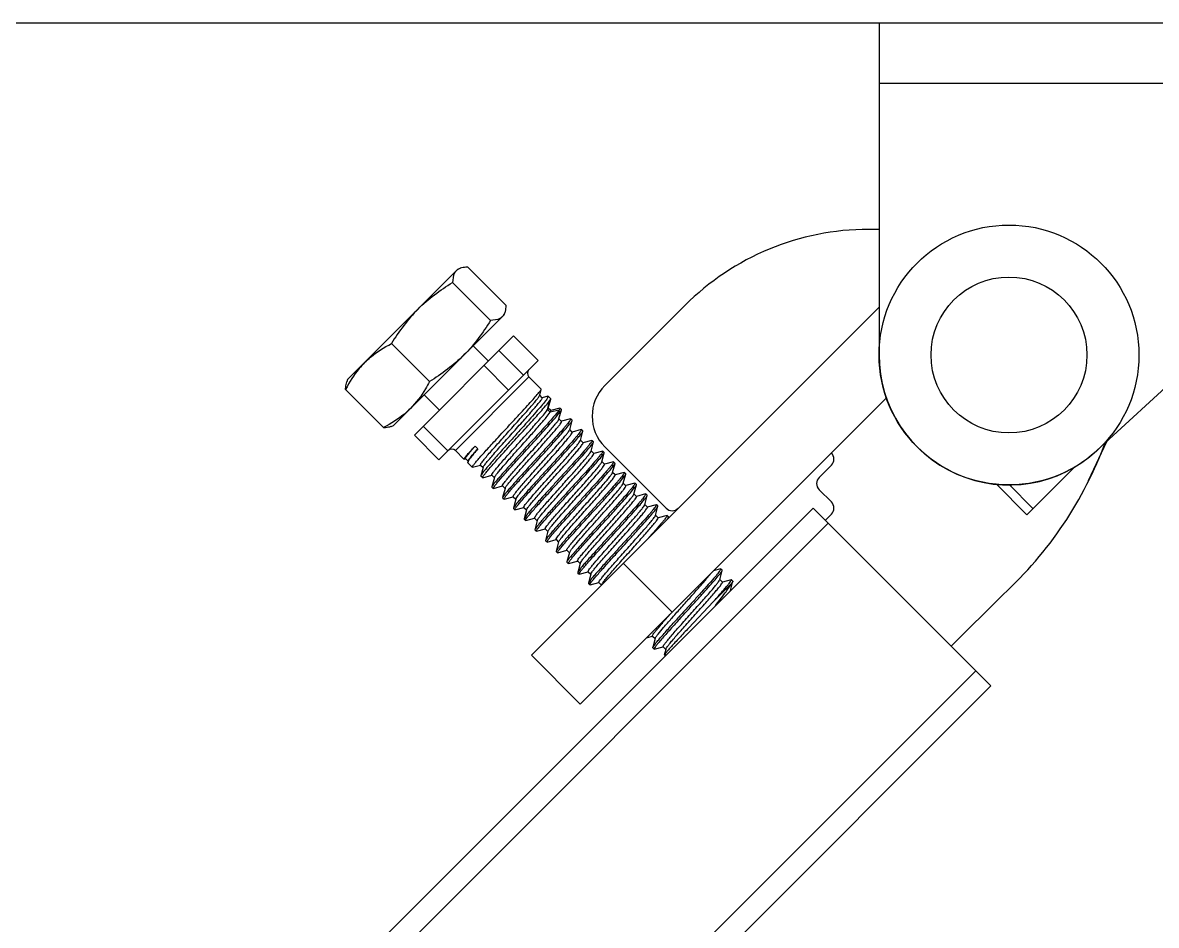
# Model space of a CAD drawing. Extents: x 27938 to 1507990, y 110129 to 923079.
# Drawn here: x 531553 to 533197, y 368229 to 369538 of the extents above; entities that cross this region are included whole.
import ezdxf

# ---------------------------------------------------------------- set-up
doc = ezdxf.new("R2010")
doc.units = 0
doc.header["$LTSCALE"] = 1000
doc.header["$MEASUREMENT"] = 0
doc.layers.add('BZ', color=2, linetype='Continuous')

msp = doc.modelspace()

# ---------------------------------------------------------------- linework, layer by layer
at = {"linetype": 'Continuous'}
for p, q in [((532795.3, 369537.9), (533863.1, 369537.9)), ((532795.3, 369537.9), (532795.3, 369056)), ((532795.3, 369450), (533690.1, 369450)), ((533111.3, 368917.4), (533690.1, 369450)), ((532795.3, 369238.2), (532780, 369238.2)), ((532184.2, 369180.4), (532024.3, 369020.5)), ((532184.2, 369180.4), (532187.8, 369181.7)), ((532198.7, 369183.4), (532253.8, 369128.3)), ((532176.5, 369161.2), (532231.6, 369106.1)), ((532250.8, 369113.8), (532090.9, 368953.9)), ((532252.1, 369117.4), (532250.8, 369113.8)), ((532290.8, 368620.7), (532795.3, 369125.2)), ((532513.5, 369127.8), (532397.4, 369011.6)), ((532121.1, 368939.6), (532265.1, 369083.6)), ((532265.1, 369083.6), (532300.6, 369048.1)), ((532087.8, 369072.5), (532142.9, 369017.4)), ((532206.4, 369069.4), (532228.6, 369047.1)), ((532156.6, 368904.1), (532300.6, 369048.1)), ((532243.7, 369062.3), (532279.3, 369026.8)), ((532222.2, 369040.8), (532257.8, 369005.2)), ((532024.3, 369020.5), (532022.9, 369016.9)), ((532180.6, 368917.4), (532287.2, 369024.1)), ((532305.1, 369006.2), (532287.2, 369024.1)), ((532021.3, 369006), (532076.4, 368950.9)), ((532135.3, 368998.3), (532157.5, 368976.1)), ((532302.8, 368997.4), (532302.9, 368997.7)), ((532302.9, 368997.7), (532305.1, 369006)), ((532306.6, 368993.9), (532302.9, 368997.7)), ((532305.1, 369006), (532305.1, 369006.2)), ((532314.6, 368996.2), (532306.6, 368994.1)), ((532314.3, 368976.8), (532317.6, 368989.8)), ((532314.6, 368996.2), (532315.1, 368996.1)), ((532318.9, 368992.4), (532315.1, 368996.1)), ((532315.3, 368978.7), (532318.9, 368992.1)), ((532317.6, 368989.8), (532318.9, 368992.1)), ((532318.9, 368992.1), (532318.9, 368992.4)), ((532361.8, 368549.7), (532806.1, 368993.9)), ((532314.3, 368976.8), (532315.3, 368978.7)), ((532318.2, 368972.9), (532314.3, 368976.8)), ((532319.1, 368975.3), (532315.4, 368979)), ((532331.2, 368976.2), (532318.2, 368972.9)), ((532332.1, 368978.9), (532319.1, 368975.4)), ((532330.8, 368963.2), (532334.4, 368976.5)), ((532332.1, 368978.9), (532332.5, 368978.8)), ((532334.4, 368976.9), (532332.5, 368978.8)), ((532334.4, 368976.5), (532334.4, 368976.9)), ((532087.3, 368952.5), (532090.9, 368953.9)), ((532134, 368952.6), (532169.6, 368917.1)), ((532330.8, 368963), (532330.8, 368963.2)), ((532334.7, 368959.7), (532330.9, 368963.5)), ((532347.6, 368963.3), (532334.7, 368959.8)), ((532346.4, 368947.6), (532350, 368961)), ((532350.2, 368944.2), (532346.5, 368947.9)), ((532347.6, 368963.3), (532348, 368963.3)), ((532349.9, 368961.3), (532348, 368963.3)), ((532350, 368961), (532349.9, 368961.3)), ((532363.2, 368947.8), (532350.2, 368944.3)), ((532363.2, 368947.8), (532363.5, 368947.7)), ((532365.5, 368945.8), (532363.5, 368947.7)), ((532121.1, 368939.6), (532156.6, 368904.1)), ((532346.2, 368947.2), (532346.4, 368947.6)), ((532361.9, 368932.1), (532365.5, 368945.4)), ((532365.8, 368928.6), (532362, 368932.4)), ((532365.5, 368945.4), (532365.5, 368945.8)), ((532378.7, 368932.2), (532365.7, 368928.8)), ((532378.7, 368932.2), (532379.1, 368932.2)), ((532381, 368930.2), (532379.1, 368932.2)), ((532193, 368905.1), (532180.6, 368917.4)), ((532209.1, 368923.7), (532213, 368919.8)), ((532377.5, 368916.5), (532381.1, 368929.9)), ((532381.3, 368913.1), (532377.6, 368916.8)), ((532381.1, 368929.9), (532381, 368930.2)), ((532394.3, 368916.7), (532381.3, 368913.2)), ((532394.3, 368916.7), (532394.6, 368916.6)), ((532396.6, 368914.7), (532394.6, 368916.6)), ((532397.4, 368922.8), (532486.2, 368834)), ((533099, 368874.2), (533125.8, 368930.7)), ((532193.1, 368905.1), (532193, 368905.1)), ((532193.1, 368905.1), (532195.1, 368905.6)), ((532195.1, 368905.8), (532198.9, 368902)), ((532198.9, 368902.2), (532198.4, 368900.3)), ((532198.4, 368900.3), (532198.5, 368899.6)), ((532204.9, 368893.1), (532198.5, 368899.6)), ((532393, 368901), (532396.6, 368914.3)), ((532396.9, 368897.5), (532393.1, 368901.3)), ((532396.6, 368914.3), (532396.6, 368914.7)), ((532409.8, 368901.1), (532396.8, 368897.7)), ((532408.6, 368885.4), (532412.2, 368898.8)), ((532409.8, 368901.1), (532410.2, 368901.1)), ((532412.1, 368899.1), (532410.2, 368901.1)), ((532412.2, 368898.8), (532412.1, 368899.1)), ((532205.2, 368893.1), (532204.9, 368893.1)), ((532205.2, 368893.1), (532217, 368896.3)), ((532216.9, 368896.4), (532220.7, 368892.6)), ((532220.8, 368892.9), (532217.6, 368880.9)), ((532220.8, 368892.9), (532220.9, 368893.3)), ((532412.4, 368882), (532408.7, 368885.7)), ((532425.4, 368885.6), (532412.4, 368882.1)), ((532424.1, 368869.9), (532427.7, 368883.2)), ((532425.4, 368885.6), (532425.7, 368885.5)), ((532427.7, 368883.6), (532425.7, 368885.5)), ((532427.7, 368883.2), (532427.7, 368883.6)), ((532726.1, 368896.2), (532708.3, 368878.4)), ((533079.6, 368894.3), (533009.7, 368824.3)), ((532217.6, 368880.9), (532217.6, 368880.5)), ((532220, 368878.1), (532217.6, 368880.5)), ((532220.4, 368878), (532233.3, 368881.5)), ((532233.3, 368881.6), (532237.1, 368877.9)), ((532237.2, 368878.2), (532233.6, 368864.8)), ((532235.9, 368862.5), (532248.9, 368866)), ((532248.9, 368866.1), (532252.6, 368862.3)), ((532428, 368866.4), (532424.2, 368870.2)), ((532440.9, 368870), (532427.9, 368866.6)), ((532439.7, 368854.3), (532443.2, 368867.7)), ((532440.9, 368870), (532441.3, 368870)), ((532443.2, 368868.1), (532441.3, 368870)), ((532443.2, 368867.7), (532443.2, 368868.1)), ((532964.9, 368869.1), (533009.7, 368824.3)), ((532983.8, 368868), (533018.5, 368833.2)), ((532233.6, 368864.8), (532233.6, 368864.4)), ((532235.6, 368862.5), (532233.6, 368864.4)), ((532235.9, 368862.5), (532235.6, 368862.5)), ((532252.7, 368862.6), (532249.1, 368849.3)), ((532249.1, 368849.3), (532249.2, 368848.9)), ((532251.5, 368846.9), (532264.4, 368850.4)), ((532264.4, 368850.5), (532268.2, 368846.8)), ((532443.5, 368850.9), (532439.7, 368854.6)), ((532456.5, 368854.5), (532443.5, 368851)), ((532455.2, 368838.8), (532458.8, 368852.1)), ((532456.5, 368854.5), (532456.8, 368854.4)), ((532458.8, 368852.5), (532456.8, 368854.4)), ((532458.8, 368852.1), (532458.8, 368852.5)), ((532708.3, 368860.6), (532726.1, 368842.8)), ((530154, 366288.5), (532699.4, 368833.9)), ((532251.1, 368847), (532249.2, 368848.9)), ((532251.5, 368846.9), (532251.1, 368847)), ((532268.3, 368847.1), (532264.7, 368833.7)), ((532264.7, 368833.7), (532264.7, 368833.3)), ((532266.7, 368831.4), (532264.7, 368833.3)), ((532267, 368831.4), (532280, 368834.9)), ((532279.9, 368835), (532283.7, 368831.2)), ((532459.1, 368835.3), (532455.3, 368839.1)), ((532472, 368838.9), (532459, 368835.5)), ((532470.8, 368823.2), (532474.3, 368836.6)), ((532472, 368838.9), (532472.4, 368838.9)), ((532474.3, 368837), (532472.4, 368838.9)), ((532699.4, 368833.9), (532957.4, 368576)), ((532267, 368831.4), (532266.7, 368831.4)), ((532283.8, 368831.6), (532280.2, 368818.2)), ((532280.2, 368818.2), (532280.3, 368817.8)), ((532282.2, 368815.9), (532280.3, 368817.8)), ((532282.6, 368815.8), (532295.5, 368819.3)), ((532295.5, 368819.5), (532299.3, 368815.7)), ((532299.3, 368816), (532299.5, 368816.3)), ((532474.6, 368819.8), (532470.8, 368823.6)), ((532487.6, 368823.4), (532474.6, 368819.9)), ((532487.6, 368823.4), (532487.9, 368823.4)), ((532489.9, 368821.4), (532487.9, 368823.4)), ((532488.7, 368819), (532489.9, 368821)), ((532489.4, 368819.4), (532489.9, 368821)), ((532489.9, 368821), (532489.9, 368821.4)), ((532726.1, 368825.1), (532717.2, 368816.2)), ((530176, 366266.5), (532721.4, 368811.9)), ((532282.6, 368815.8), (532282.2, 368815.9)), ((532299.3, 368816), (532295.8, 368802.6)), ((532295.8, 368802.6), (532295.8, 368802.3)), ((532297.7, 368800.3), (532295.8, 368802.3)), ((532298.1, 368800.3), (532297.7, 368800.3)), ((532298.1, 368800.3), (532311.1, 368803.8)), ((532311, 368803.9), (532314.8, 368800.1)), ((532314.9, 368800.5), (532311.3, 368787.1)), ((532311.3, 368787.1), (532311.4, 368786.7)), ((532313.3, 368784.8), (532311.4, 368786.7)), ((532313.7, 368784.7), (532313.3, 368784.8)), ((532313.7, 368784.7), (532326.6, 368788.2)), ((532326.6, 368788.4), (532330.4, 368784.6)), ((532330.4, 368784.9), (532326.9, 368771.5)), ((532326.9, 368771.5), (532326.9, 368771.2)), ((532328.8, 368769.2), (532326.9, 368771.2)), ((532329.2, 368769.2), (532328.8, 368769.2)), ((532329.2, 368769.2), (532342.2, 368772.7)), ((532342.1, 368772.8), (532345.9, 368769)), ((532346, 368769.4), (532342.4, 368756)), ((532342.4, 368756), (532342.5, 368755.6)), ((532344.4, 368753.7), (532342.5, 368755.6)), ((532344.8, 368753.7), (532344.4, 368753.7)), ((532344.8, 368753.7), (532357.7, 368757.1)), ((532357.7, 368757.3), (532361.4, 368753.5)), ((532361.5, 368753.8), (532358, 368740.4)), ((532495.1, 368682.9), (532424, 368754)), ((532358, 368740.4), (532358, 368740.1)), ((532359.9, 368738.1), (532358, 368740.1)), ((532360.3, 368738.1), (532359.9, 368738.1)), ((532360.3, 368738.1), (532373.3, 368741.6)), ((532373.2, 368741.7), (532377, 368738)), ((532377.1, 368738.3), (532373.5, 368724.9)), ((532565.3, 368745.7), (532555.1, 368742.9)), ((532564, 368730), (532567.6, 368743.3)), ((532565.3, 368745.7), (532565.7, 368745.6)), ((532567.6, 368743.7), (532565.7, 368745.6)), ((532567.6, 368743.3), (532567.6, 368743.7)), ((532373.5, 368724.9), (532373.5, 368724.5)), ((532375.5, 368722.6), (532373.5, 368724.5)), ((532375.9, 368722.6), (532375.5, 368722.6)), ((532375.9, 368722.6), (532388.8, 368726)), ((532388.8, 368726.2), (532392.5, 368722.4)), ((532392.6, 368722.7), (532392.7, 368723)), ((532554.4, 368697.8), (532581.2, 368724.6)), ((532563.9, 368729.5), (532564, 368730)), ((532567.9, 368726.5), (532564.1, 368730.3)), ((532580.8, 368730.1), (532567.9, 368726.6)), ((532579.6, 368714.4), (532583.2, 368727.8)), ((532581.2, 368730.1), (532580.8, 368730.1)), ((532583.1, 368728.1), (532581.2, 368730.1)), ((532583.1, 368728.1), (532583.2, 368727.8)), ((532554.4, 368697.8), (532519.2, 368660.4)), ((532458.3, 368646.1), (532459.3, 368646.3)), ((532459.3, 368646.3), (532466.5, 368648.3)), ((532466.5, 368648.4), (532470.3, 368644.7)), ((532470.4, 368645), (532466.8, 368631.6)), ((532361.8, 368549.7), (532290.8, 368620.7)), ((532466.8, 368631.2), (532466.8, 368631.6)), ((532468.8, 368629.3), (532466.8, 368631.2)), ((532468.8, 368629.3), (532469.1, 368629.3)), ((532469.1, 368629.3), (532482.1, 368632.8)), ((532482, 368632.9), (532485.8, 368629.1)), ((532485.8, 368629.1), (532483.6, 368620.9)), ((532483.6, 368620.9), (532483.7, 368620.7)), ((532486.2, 368620.7), (532483.7, 368620.7)), ((532485.9, 368629.4), (532485.8, 368629.1)), ((530390, 366052.6), (532935.4, 368598)), ((530412, 366030.6), (532957.4, 368576))]:
    msp.add_line(p, q, dxfattribs=at)
msp.add_line((532975.2, 368708.8), (532899.9, 368633.5))
for radius in [188.5, 113.1]:
    msp.add_circle((532983.7, 369056), radius, dxfattribs=at)
for centre, radius, start, end in [((532780.1, 368861.3), 376.9, 90.0086, 135), ((532983.7, 369056), 188.5, 180, 312.6204), ((532292.6, 369029.4), 7.54, 135, 225), ((532441.8, 368967.2), 62.8, 135, 225), ((532175.3, 368912.1), 7.54, 45, 135), ((532590.9, 369127.7), 568.5, 312.5376, 339.661), ((532717.2, 368905), 12.6, 315, 45), ((532717.2, 368869.5), 12.6, 135, 225), ((532495.1, 368842.8), 12.6, 225, 315), ((532717.2, 368834), 12.6, 315, 45), ((532222.9, 369030.7), 337.2, 319.4796, 320.0674)]:
    msp.add_arc(centre, radius, start, end, dxfattribs=at)
for points, knots in [([(532181.8, 369178.1), (532180.9, 369177.1), (532177.3, 369172.2), (532176.6, 369165.9), (532176.5, 369161.2)], [0, 0, 0, 0, 0.22235, 1, 1, 1, 1]), ([(532187.7, 369181.7), (532187.1, 369181.5), (532185, 369180.6), (532183, 369179.3), (532181.8, 369178.1)], [0, 0, 0, 0, 0.261173, 1, 1, 1, 1]), ([(532198.7, 369183.4), (532197.7, 369183.4), (532194, 369183.2), (532190.3, 369182.6), (532187.7, 369181.7)], [0, 0, 0, 0, 0.270862, 1, 1, 1, 1]), ([(532252.1, 369117.3), (532251.9, 369116.8), (532251, 369114.6), (532249.7, 369112.6), (532248.5, 369111.4)], [0, 0, 0, 0, 0.261173, 1, 1, 1, 1]), ([(532253.8, 369128.3), (532253.8, 369127.3), (532253.6, 369123.6), (532253, 369119.9), (532252.1, 369117.3)], [0, 0, 0, 0, 0.270862, 1, 1, 1, 1]), ([(532248.5, 369111.4), (532247.5, 369110.5), (532242.6, 369106.9), (532236.3, 369106.2), (532231.6, 369106.1)], [0, 0, 0, 0, 0.22235, 1, 1, 1, 1]), ([(532048.8, 369045), (532051.6, 369047.8), (532063.4, 369058.6), (532077.1, 369067.1), (532087.8, 369072.5)], [0, 0, 0, 0, 0.248254, 1, 1, 1, 1]), ([(532048.8, 369045), (532046, 369042.2), (532035.2, 369030.4), (532026.8, 369016.7), (532021.3, 369006)], [0, 0, 0, 0, 0.248254, 1, 1, 1, 1]), ([(532021.3, 369006), (532021.3, 369007), (532021.5, 369010.7), (532022.1, 369014.4), (532023, 369017)], [0, 0, 0, 0, 0.270862, 1, 1, 1, 1]), ([(532142.9, 369017.4), (532141.1, 369013.8), (532133.5, 368999.8), (532123.8, 368986.8), (532115.4, 368978.4)], [0, 0, 0, 0, 0.25305, 1, 1, 1, 1]), ([(532216.9, 368896.4), (532216.8, 368896.5), (532216.9, 368897.1), (532217.4, 368897.9), (532218.2, 368899.2), (532220.1, 368901.8), (532223.5, 368906), (532228.5, 368912), (532234.8, 368919.2), (532242.1, 368927.3), (532250, 368936.2), (532260.9, 368948.4), (532271.8, 368960.5), (532282.1, 368972), (532288.7, 368979.5), (532294.2, 368986), (532298.5, 368991.1), (532301.2, 368994.7), (532302.6, 368996.6), (532302.8, 368997.4)], [0, 0, 0, 0, 0.003459, 0.010831, 0.022552, 0.038611, 0.0832, 0.143022, 0.215863, 0.299017, 0.389412, 0.483732, 0.670424, 0.756089, 0.83251, 0.897021, 0.947417, 0.982048, 1, 1, 1, 1]), ([(532242.6, 368936.5), (532250, 368944.5), (532261, 368956.4), (532275.2, 368971.7), (532284.7, 368982.1), (532292.7, 368990.9), (532298.2, 368997.2), (532301.6, 369001.2), (532303.4, 369003.3), (532304.4, 369004.8), (532305, 369005.7), (532305.1, 369006)], [0, 0, 0, 0, 0.350119, 0.518183, 0.670792, 0.80069, 0.901712, 0.939847, 0.96911, 0.98919, 1, 1, 1, 1]), ([(532220.9, 368893.3), (532221.3, 368894.2), (532222.9, 368896.5), (532226.1, 368900.5), (532230.7, 368906), (532239, 368915.7), (532251.3, 368929.5), (532264.5, 368944.1), (532275.2, 368956.1), (532282.9, 368964.6), (532289.8, 368972.5), (532295.8, 368979.3), (532300.5, 368985), (532303.7, 368988.9), (532305.4, 368991.3), (532306.2, 368992.5), (532306.6, 368993.3), (532306.7, 368993.8), (532306.6, 368993.9)], [0, 0, 0, 0, 0.022597, 0.061854, 0.116478, 0.184513, 0.350625, 0.536644, 0.628982, 0.71656, 0.796358, 0.86566, 0.922145, 0.963971, 0.978972, 0.989897, 0.996763, 1, 1, 1, 1]), ([(532315.1, 368996.1), (532315.3, 368996), (532315.1, 368995.1), (532314.3, 368993.9), (532313, 368991.8), (532310, 368987.8), (532304.7, 368981.4), (532296.9, 368972.4), (532287.5, 368961.6), (532276.9, 368949.8), (532265.7, 368937.3), (532258.2, 368928.9), (532254.4, 368924.7)], [0, 0, 0, 0, 0.00729, 0.023491, 0.049387, 0.084832, 0.182679, 0.312272, 0.467071, 0.639216, 0.819925, 1, 1, 1, 1]), ([(532257.2, 368921.8), (532263.7, 368929), (532276.3, 368942.8), (532293.8, 368962), (532307.5, 368977.5), (532315.1, 368986.3), (532317.6, 368989.8)], [0, 0, 0, 0, 0.317573, 0.617842, 0.85691, 1, 1, 1, 1]), ([(532115.4, 368978.4), (532112.6, 368975.6), (532100.8, 368964.8), (532087.1, 368956.4), (532076.4, 368950.9)], [0, 0, 0, 0, 0.248254, 1, 1, 1, 1]), ([(532233.3, 368881.6), (532233.2, 368881.7), (532233.3, 368882.2), (532233.9, 368883.4), (532235.6, 368885.9), (532238.7, 368889.8), (532242.9, 368894.9), (532248.2, 368901), (532254.4, 368908.1), (532261.3, 368915.9), (532271.1, 368926.8), (532283.2, 368940.4), (532296.6, 368955.3), (532306.8, 368967.3), (532312.5, 368974), (532314.3, 368976.8)], [0, 0, 0, 0, 0.003229, 0.009818, 0.034461, 0.074131, 0.127679, 0.193435, 0.269313, 0.352894, 0.44151, 0.62244, 0.789143, 0.920497, 1, 1, 1, 1]), ([(532237.2, 368878.2), (532237.3, 368878.9), (532238.5, 368880.5), (532240.7, 368883.6), (532244.2, 368887.9), (532248.8, 368893.3), (532254.3, 368899.6), (532262.9, 368909.4), (532274.6, 368922.5), (532288.6, 368938.1), (532301.3, 368952.4), (532311.1, 368963.8), (532316.4, 368970.3), (532318.2, 368972.9)], [0, 0, 0, 0, 0.016663, 0.047692, 0.09239, 0.149487, 0.2173, 0.293813, 0.463619, 0.63876, 0.798451, 0.923769, 1, 1, 1, 1]), ([(532331.2, 368976.2), (532328.7, 368972.6), (532321.1, 368963.9), (532307.4, 368948.4), (532289.9, 368929.2), (532277.3, 368915.4), (532270.8, 368908.2)], [0, 0, 0, 0, 0.14309, 0.382158, 0.682427, 1, 1, 1, 1]), ([(532272.8, 368906.3), (532280.1, 368914.3), (532290.8, 368926.1), (532304.8, 368941.5), (532314.1, 368951.9), (532322.1, 368960.8), (532328.1, 368967.9), (532332, 368972.6), (532333.8, 368975.2), (532334.3, 368976.1), (532334.4, 368976.5)], [0, 0, 0, 0, 0.346732, 0.513455, 0.665275, 0.795127, 0.896989, 0.966206, 0.987594, 1, 1, 1, 1]), ([(532318.2, 368972.9), (532318.5, 368973.4), (532318.9, 368974), (532319.3, 368975.1), (532319.1, 368975.3)], [0, 0, 0, 0, 0.705651, 1, 1, 1, 1]), ([(532332.5, 368978.8), (532332.7, 368978.6), (532332, 368977.4), (532331.6, 368976.8), (532331.2, 368976.2)], [0, 0, 0, 0, 0.284271, 1, 1, 1, 1]), ([(532076.4, 368950.9), (532077.4, 368950.9), (532081.1, 368951.1), (532084.8, 368951.7), (532087.4, 368952.6)], [0, 0, 0, 0, 0.270862, 1, 1, 1, 1]), ([(532248.9, 368866.1), (532248.7, 368866.2), (532248.8, 368866.7), (532249.5, 368868.1), (532251.5, 368870.8), (532254.8, 368875), (532259.5, 368880.6), (532265.4, 368887.3), (532272.1, 368895), (532279.5, 368903.3), (532289.9, 368915), (532300.3, 368926.5), (532310.1, 368937.6), (532316.6, 368945), (532322, 368951.3), (532326.2, 368956.4), (532329.1, 368960.1), (532330.5, 368962.2), (532330.8, 368963)], [0, 0, 0, 0, 0.003422, 0.010566, 0.037398, 0.080541, 0.138586, 0.209513, 0.290822, 0.379637, 0.472809, 0.658962, 0.745341, 0.823107, 0.88951, 0.942219, 0.979421, 1, 1, 1, 1]), ([(532253.4, 368864), (532254.1, 368865.1), (532255.9, 368867.6), (532261.3, 368874.3), (532270.6, 368885), (532283.9, 368900), (532296.1, 368913.7), (532306.1, 368924.8), (532313.1, 368932.7), (532319.4, 368939.9), (532324.8, 368946.2), (532329.2, 368951.4), (532332.3, 368955.3), (532334.1, 368957.9), (532334.7, 368959.1), (532334.8, 368959.6), (532334.7, 368959.7)], [0, 0, 0, 0, 0.029846, 0.074702, 0.203394, 0.369574, 0.551671, 0.641288, 0.726015, 0.803077, 0.869958, 0.924482, 0.964905, 0.990021, 0.99673, 1, 1, 1, 1]), ([(532348, 368963.3), (532348.2, 368963.1), (532347.8, 368962.3), (532347.1, 368961.1), (532345.6, 368959.1), (532343.6, 368956.5), (532340.9, 368953.3), (532336.3, 368947.9), (532329.3, 368940), (532319.7, 368929.3), (532309, 368917.6), (532297.8, 368905.2), (532290.2, 368896.9), (532286.4, 368892.7)], [0, 0, 0, 0, 0.006655, 0.022604, 0.048376, 0.083764, 0.128363, 0.181623, 0.311335, 0.466328, 0.638709, 0.819671, 1, 1, 1, 1]), ([(532288.3, 368890.8), (532295.6, 368898.7), (532306.4, 368910.6), (532320.3, 368925.9), (532329.7, 368936.3), (532337.6, 368945.3), (532343.7, 368952.4), (532347.5, 368957), (532349.3, 368959.7), (532349.9, 368960.6), (532350, 368961)], [0, 0, 0, 0, 0.346732, 0.513452, 0.665274, 0.79513, 0.896993, 0.966207, 0.987594, 1, 1, 1, 1]), ([(532363.5, 368947.7), (532363.7, 368947.6), (532363.3, 368946.7), (532362.6, 368945.6), (532361.2, 368943.6), (532359.1, 368941), (532356.5, 368937.8), (532351.8, 368932.4), (532344.8, 368924.4), (532335.3, 368913.8), (532324.6, 368902), (532313.3, 368889.7), (532305.7, 368881.3), (532301.9, 368877.1)], [0, 0, 0, 0, 0.006651, 0.022595, 0.048362, 0.083745, 0.12834, 0.1816, 0.311315, 0.466314, 0.638697, 0.819663, 1, 1, 1, 1]), ([(532204.9, 368893.1), (532204.9, 368893.2), (532205, 368893.7), (532205.4, 368894.4), (532206.1, 368895.5), (532207.8, 368897.6), (532210.7, 368901.2), (532215.2, 368906.3), (532220.8, 368912.6), (532227.4, 368919.9), (532234.7, 368928), (532239.9, 368933.6), (532242.6, 368936.5)], [0, 0, 0, 0, 0.006349, 0.020563, 0.043389, 0.074837, 0.162857, 0.282397, 0.430243, 0.602357, 0.794039, 1, 1, 1, 1]), ([(532264.4, 368850.5), (532264.3, 368850.6), (532264.4, 368851.2), (532265.1, 368852.5), (532267, 368855.2), (532270.2, 368859.3), (532274.8, 368864.8), (532280.6, 368871.4), (532287.2, 368878.9), (532294.5, 368887.2), (532304.8, 368898.7), (532317.3, 368912.6), (532329, 368925.8), (532336.9, 368935), (532341.2, 368940.2), (532344.3, 368944.1), (532345.8, 368946.3), (532346.2, 368947.2)], [0, 0, 0, 0, 0.003379, 0.010396, 0.036736, 0.079099, 0.136135, 0.205904, 0.286001, 0.373651, 0.465813, 0.650831, 0.815583, 0.883085, 0.937444, 0.976819, 1, 1, 1, 1]), ([(532268.7, 368848.1), (532269.3, 368849.1), (532271, 368851.5), (532276.2, 368858), (532285.4, 368868.6), (532298.6, 368883.6), (532311, 368897.3), (532321.1, 368908.6), (532328.2, 368916.6), (532334.6, 368923.9), (532340.2, 368930.4), (532344.6, 368935.7), (532347.8, 368939.7), (532349.6, 368942.3), (532350.3, 368943.6), (532350.3, 368944.1), (532350.2, 368944.2)], [0, 0, 0, 0, 0.027356, 0.070178, 0.196347, 0.362014, 0.545205, 0.635768, 0.721577, 0.799762, 0.86771, 0.923162, 0.964301, 0.989868, 0.99669, 1, 1, 1, 1]), ([(532279.9, 368835), (532279.8, 368835.1), (532279.9, 368835.6), (532280.6, 368836.9), (532282.4, 368839.5), (532285.7, 368843.6), (532290.2, 368849), (532295.8, 368855.5), (532302.3, 368862.9), (532309.5, 368871), (532319.6, 368882.3), (532332, 368896.2), (532343.7, 368909.3), (532351.7, 368918.6), (532356.2, 368923.9), (532359.4, 368928), (532361.1, 368930.3), (532361.6, 368931.3)], [0, 0, 0, 0, 0.003336, 0.010233, 0.036096, 0.077704, 0.133763, 0.202409, 0.281328, 0.367844, 0.459022, 0.642919, 0.808241, 0.876802, 0.932761, 0.974256, 1, 1, 1, 1]), ([(532303.9, 368875.2), (532311.1, 368883.2), (532321.9, 368895), (532335.9, 368910.4), (532345.2, 368920.8), (532353.2, 368929.7), (532359.2, 368936.8), (532363.1, 368941.5), (532364.9, 368944.1), (532365.4, 368945), (532365.5, 368945.4)], [0, 0, 0, 0, 0.346742, 0.513465, 0.665282, 0.795135, 0.896996, 0.966208, 0.987595, 1, 1, 1, 1]), ([(532379.1, 368932.2), (532379.2, 368932), (532378.9, 368931.2), (532378.2, 368930), (532376.7, 368928), (532374.7, 368925.5), (532372, 368922.2), (532367.4, 368916.8), (532360.4, 368908.9), (532350.8, 368898.2), (532340.1, 368886.5), (532328.9, 368874.1), (532321.3, 368865.8), (532317.5, 368861.6)], [0, 0, 0, 0, 0.006667, 0.022629, 0.048411, 0.083806, 0.128409, 0.181673, 0.311386, 0.466369, 0.638735, 0.819685, 1, 1, 1, 1]), ([(532193, 368905.1), (532192.9, 368905.2), (532193.3, 368905.9), (532193.9, 368906.7), (532195.2, 368908.4), (532197, 368910.5), (532199.4, 368913.1), (532203.4, 368917.6), (532206.7, 368921.2), (532209.1, 368923.7)], [0, 0, 0, 0, 0.018878, 0.068916, 0.150826, 0.263937, 0.407062, 0.578714, 1, 1, 1, 1]), ([(532195.1, 368905.8), (532195, 368905.9), (532195.2, 368906.6), (532195.7, 368907.5), (532196.8, 368909.1), (532199.2, 368912.1), (532203.3, 368917.1), (532207, 368921.3), (532209.1, 368923.7)], [0, 0, 0, 0, 0.022497, 0.073733, 0.155945, 0.268763, 0.581618, 1, 1, 1, 1]), ([(532213, 368919.8), (532211, 368917.5), (532207.5, 368913.3), (532203, 368907.6), (532200.1, 368903.5), (532198.7, 368901.2), (532198.4, 368900.3)], [0, 0, 0, 0, 0.376713, 0.674345, 0.883812, 1, 1, 1, 1]), ([(532198.9, 368902.2), (532199.1, 368903), (532200.6, 368904.9), (532203.3, 368908.6), (532207.7, 368913.8), (532211.1, 368917.7), (532213, 368919.8)], [0, 0, 0, 0, 0.105343, 0.311665, 0.613119, 1, 1, 1, 1]), ([(532254.4, 368924.7), (532249.6, 368919.4), (532242.7, 368911.7), (532234.1, 368901.8), (532228.8, 368895.6), (532224.4, 368890.4), (532221, 368886.2), (532218.8, 368883.2), (532217.8, 368881.6), (532217.6, 368880.9)], [0, 0, 0, 0, 0.375078, 0.540028, 0.684568, 0.805261, 0.899295, 0.964563, 1, 1, 1, 1]), ([(532220, 368878.1), (532219.9, 368878.1), (532220, 368878.6), (532220.4, 368879.3), (532221.1, 368880.5), (532222.7, 368882.7), (532225.6, 368886.3), (532230, 368891.5), (532235.6, 368897.8), (532242.1, 368905.1), (532249.5, 368913.3), (532254.6, 368918.9), (532257.2, 368921.8)], [0, 0, 0, 0, 0.006771, 0.021181, 0.04412, 0.075632, 0.16369, 0.283183, 0.430908, 0.602844, 0.794296, 1, 1, 1, 1]), ([(532284.1, 368832.2), (532284.5, 368833.1), (532286.2, 368835.4), (532289.3, 368839.4), (532293.8, 368844.7), (532301.7, 368854), (532313.4, 368867.1), (532325.8, 368881), (532336, 368892.4), (532343.3, 368900.5), (532349.8, 368908), (532355.5, 368914.5), (532360, 368920), (532363.3, 368924), (532365.1, 368926.7), (532365.8, 368928), (532365.9, 368928.5), (532365.8, 368928.6)], [0, 0, 0, 0, 0.024821, 0.065556, 0.120941, 0.189123, 0.354243, 0.538544, 0.630075, 0.716999, 0.796339, 0.865388, 0.921797, 0.963675, 0.989709, 0.996648, 1, 1, 1, 1]), ([(532295.5, 368819.5), (532295.4, 368819.6), (532295.5, 368820.1), (532296.1, 368821.3), (532297.9, 368823.9), (532301.1, 368827.9), (532305.5, 368833.2), (532311, 368839.5), (532317.4, 368846.8), (532324.5, 368854.8), (532334.5, 368866), (532346.8, 368879.7), (532360.1, 368894.7), (532369.3, 368905.4), (532374.5, 368911.9), (532376.3, 368914.4), (532376.9, 368915.4)], [0, 0, 0, 0, 0.003295, 0.010076, 0.035478, 0.076355, 0.131468, 0.199026, 0.276801, 0.362215, 0.452433, 0.635226, 0.801083, 0.928174, 0.971737, 1, 1, 1, 1]), ([(532319.4, 368859.7), (532326.7, 368867.7), (532337.5, 368879.5), (532351.4, 368894.8), (532360.8, 368905.2), (532368.7, 368914.2), (532374.8, 368921.3), (532378.6, 368925.9), (532380.4, 368928.6), (532381, 368929.5), (532381.1, 368929.9)], [0, 0, 0, 0, 0.346729, 0.513452, 0.665273, 0.795127, 0.896989, 0.966206, 0.987594, 1, 1, 1, 1]), ([(532394.6, 368916.6), (532394.8, 368916.5), (532394.4, 368915.6), (532393.7, 368914.5), (532392.3, 368912.5), (532390.2, 368909.9), (532387.5, 368906.7), (532382.9, 368901.3), (532375.9, 368893.3), (532366.4, 368882.7), (532355.7, 368870.9), (532344.4, 368858.6), (532336.8, 368850.2), (532333, 368846.1)], [0, 0, 0, 0, 0.006649, 0.022593, 0.04836, 0.083744, 0.12834, 0.181598, 0.311311, 0.466309, 0.638695, 0.819663, 1, 1, 1, 1]), ([(532376.9, 368915.4), (532377, 368915.5), (532377.2, 368915.9), (532377.4, 368916.2), (532377.5, 368916.5)], [0, 0, 0, 0, 0.314049, 1, 1, 1, 1]), ([(532270.8, 368908.2), (532266, 368902.9), (532259, 368895.2), (532250.3, 368885.4), (532244.9, 368879.2), (532240.4, 368874), (532237, 368869.9), (532234.9, 368867), (532233.8, 368865.4), (532233.6, 368864.8)], [0, 0, 0, 0, 0.377471, 0.543197, 0.688119, 0.808734, 0.902176, 0.966298, 1, 1, 1, 1]), ([(532235.6, 368862.5), (532235.5, 368862.6), (532235.6, 368863.1), (532236.2, 368864.3), (532238, 368866.8), (532241.2, 368870.7), (532245.6, 368875.9), (532251.1, 368882.3), (532257.7, 368889.6), (532265, 368897.7), (532270.1, 368903.4), (532272.8, 368906.3)], [0, 0, 0, 0, 0.006752, 0.02114, 0.075534, 0.163574, 0.283062, 0.430797, 0.602759, 0.794252, 1, 1, 1, 1]), ([(532299.5, 368816.3), (532299.8, 368817.2), (532301.3, 368819.3), (532304.3, 368823.2), (532308.6, 368828.4), (532316.5, 368837.5), (532328.2, 368850.7), (532340.7, 368864.7), (532351, 368876.2), (532358.4, 368884.5), (532365, 368892.1), (532370.8, 368898.7), (532375.4, 368904.3), (532378.7, 368908.4), (532380.6, 368911.1), (532381.3, 368912.4), (532381.4, 368913), (532381.3, 368913.1)], [0, 0, 0, 0, 0.022244, 0.060839, 0.114606, 0.181715, 0.346252, 0.531679, 0.624204, 0.712272, 0.792803, 0.862987, 0.920385, 0.963027, 0.989543, 0.996606, 1, 1, 1, 1]), ([(532311, 368803.9), (532310.9, 368804), (532311, 368804.6), (532311.7, 368805.9), (532313.7, 368808.7), (532317.1, 368812.9), (532321.9, 368818.6), (532327.8, 368825.4), (532334.6, 368833.2), (532342.1, 368841.6), (532352.6, 368853.3), (532363, 368864.9), (532372.9, 368876.1), (532379.3, 368883.4), (532384.7, 368889.7), (532388.8, 368894.7), (532391.4, 368898.3), (532392.8, 368900.2), (532393, 368901)], [0, 0, 0, 0, 0.003453, 0.010691, 0.037881, 0.081592, 0.14037, 0.212138, 0.294327, 0.383985, 0.477885, 0.664852, 0.751185, 0.82854, 0.894141, 0.945651, 0.981282, 1, 1, 1, 1]), ([(532335, 368844.1), (532342.2, 368852.1), (532353, 368863.9), (532367, 368879.3), (532376.3, 368889.7), (532384.2, 368898.6), (532390.3, 368905.7), (532394.1, 368910.4), (532396, 368913), (532396.5, 368913.9), (532396.6, 368914.3)], [0, 0, 0, 0, 0.346736, 0.513457, 0.665278, 0.795134, 0.896995, 0.966207, 0.987595, 1, 1, 1, 1]), ([(532410.2, 368901.1), (532410.3, 368900.9), (532410, 368900.1), (532409.3, 368899), (532407.8, 368896.9), (532405.8, 368894.4), (532403.1, 368891.1), (532398.5, 368885.7), (532391.5, 368877.8), (532381.9, 368867.2), (532371.2, 368855.4), (532360, 368843), (532352.4, 368834.7), (532348.6, 368830.5)], [0, 0, 0, 0, 0.006656, 0.022605, 0.048376, 0.083762, 0.128359, 0.181619, 0.311334, 0.466329, 0.638707, 0.819669, 1, 1, 1, 1]), ([(532350.5, 368828.6), (532357.8, 368836.6), (532368.6, 368848.4), (532382.5, 368863.7), (532391.9, 368874.1), (532399.8, 368883.1), (532405.9, 368890.2), (532409.7, 368894.8), (532411.5, 368897.5), (532412.1, 368898.4), (532412.2, 368898.8)], [0, 0, 0, 0, 0.346741, 0.513465, 0.665282, 0.795133, 0.896994, 0.966208, 0.987595, 1, 1, 1, 1]), ([(532286.4, 368892.7), (532281.5, 368887.4), (532274.6, 368879.7), (532265.8, 368869.9), (532260.4, 368863.7), (532256, 368858.5), (532252.6, 368854.4), (532250.4, 368851.5), (532249.3, 368849.9), (532249.1, 368849.3)], [0, 0, 0, 0, 0.377475, 0.543201, 0.68812, 0.808733, 0.902175, 0.966298, 1, 1, 1, 1]), ([(532251.1, 368847), (532251, 368847.1), (532251.1, 368847.5), (532251.5, 368848.2), (532252.2, 368849.4), (532253.8, 368851.6), (532256.7, 368855.2), (532261.1, 368860.4), (532266.7, 368866.7), (532273.2, 368874), (532280.5, 368882.2), (532285.7, 368887.8), (532288.3, 368890.8)], [0, 0, 0, 0, 0.006766, 0.021171, 0.044105, 0.075616, 0.163673, 0.283167, 0.430893, 0.602828, 0.794287, 1, 1, 1, 1]), ([(532314.9, 368800.5), (532315.1, 368801.2), (532316.5, 368803.2), (532319.1, 368806.7), (532323.3, 368811.7), (532328.6, 368818), (532335, 368825.3), (532344.9, 368836.5), (532355.3, 368848.1), (532365.8, 368859.8), (532373.3, 368868.2), (532380.1, 368876), (532386, 368882.8), (532390.8, 368888.5), (532394.2, 368892.7), (532396.2, 368895.5), (532396.9, 368896.9), (532397, 368897.4), (532396.9, 368897.5)], [0, 0, 0, 0, 0.01868, 0.054278, 0.105764, 0.171349, 0.248696, 0.335028, 0.522011, 0.615926, 0.705601, 0.787809, 0.859594, 0.918387, 0.96211, 0.989307, 0.996546, 1, 1, 1, 1]), ([(532326.6, 368788.4), (532326.5, 368788.5), (532326.6, 368789), (532327.3, 368790.3), (532329.3, 368793.1), (532332.7, 368797.4), (532337.4, 368803.1), (532343.3, 368809.9), (532350.2, 368817.7), (532357.7, 368826.1), (532368.2, 368837.8), (532378.6, 368849.4), (532388.4, 368860.5), (532394.9, 368867.9), (532400.2, 368874.1), (532404.4, 368879.1), (532407, 368882.7), (532408.4, 368884.7), (532408.6, 368885.4)], [0, 0, 0, 0, 0.003453, 0.010691, 0.03788, 0.081592, 0.14037, 0.212137, 0.294327, 0.383985, 0.477885, 0.664852, 0.751185, 0.82854, 0.894141, 0.945652, 0.981282, 1, 1, 1, 1]), ([(532330.4, 368784.9), (532330.6, 368785.7), (532332, 368787.6), (532334.6, 368791.2), (532338.8, 368796.2), (532344.1, 368802.5), (532350.6, 368809.8), (532360.4, 368820.9), (532370.8, 368832.5), (532381.3, 368844.3), (532388.8, 368852.7), (532395.7, 368860.4), (532401.6, 368867.3), (532406.3, 368872.9), (532409.7, 368877.2), (532411.7, 368880), (532412.4, 368881.3), (532412.5, 368881.9), (532412.4, 368882)], [0, 0, 0, 0, 0.01868, 0.054279, 0.105765, 0.171349, 0.248696, 0.335028, 0.522011, 0.615926, 0.705601, 0.787809, 0.859593, 0.918386, 0.962109, 0.989307, 0.996546, 1, 1, 1, 1]), ([(532425.7, 368885.5), (532425.9, 368885.4), (532425.5, 368884.5), (532424.8, 368883.4), (532423.3, 368881.4), (532421.3, 368878.8), (532418.6, 368875.6), (532414, 368870.2), (532407, 368862.2), (532397.5, 368851.6), (532386.8, 368839.8), (532375.5, 368827.5), (532367.9, 368819.1), (532364.1, 368815)], [0, 0, 0, 0, 0.006666, 0.022627, 0.048408, 0.083802, 0.128406, 0.181669, 0.311381, 0.466364, 0.638732, 0.819683, 1, 1, 1, 1]), ([(532366.1, 368813), (532373.3, 368821), (532384.1, 368832.8), (532398.1, 368848.2), (532407.4, 368858.6), (532415.3, 368867.5), (532421.4, 368874.6), (532425.2, 368879.3), (532427.1, 368881.9), (532427.6, 368882.9), (532427.7, 368883.2)], [0, 0, 0, 0, 0.346729, 0.51345, 0.665272, 0.795127, 0.896989, 0.966206, 0.987594, 1, 1, 1, 1]), ([(532220.4, 368878), (532220.3, 368878), (532220.2, 368878), (532220.1, 368878), (532220, 368878.1)], [0, 0, 0, 0, 0.601135, 1, 1, 1, 1]), ([(532301.9, 368877.1), (532297.1, 368871.8), (532290.1, 368864.1), (532281.4, 368854.3), (532275.9, 368848.1), (532271.5, 368842.9), (532268.1, 368838.8), (532266, 368835.9), (532264.9, 368834.3), (532264.7, 368833.7)], [0, 0, 0, 0, 0.377469, 0.54319, 0.688109, 0.808726, 0.902172, 0.966298, 1, 1, 1, 1]), ([(532266.7, 368831.4), (532266.6, 368831.5), (532266.7, 368832), (532267, 368832.7), (532267.8, 368833.8), (532269.4, 368836), (532272.3, 368839.6), (532276.7, 368844.8), (532282.2, 368851.2), (532288.8, 368858.5), (532296.1, 368866.6), (532301.2, 368872.3), (532303.9, 368875.2)], [0, 0, 0, 0, 0.006767, 0.021173, 0.044108, 0.075618, 0.163672, 0.283161, 0.430888, 0.602828, 0.79429, 1, 1, 1, 1]), ([(532353.3, 368787.9), (532360, 368795.8), (532370.9, 368807.9), (532385.7, 368824.4), (532397, 368837.1), (532407.3, 368848.7), (532414.6, 368857.2), (532419.2, 368862.8), (532421.6, 368865.9), (532423.2, 368868.1), (532424, 368869.4), (532424.1, 368869.9)], [0, 0, 0, 0, 0.286554, 0.451144, 0.612857, 0.758908, 0.877771, 0.923988, 0.960141, 0.985576, 1, 1, 1, 1]), ([(532357.2, 368784), (532360.5, 368787.8), (532367.6, 368796), (532378.9, 368808.7), (532391, 368822.2), (532402.7, 368835.3), (532411.8, 368845.5), (532418, 368852.7), (532421.6, 368857.1), (532424.5, 368860.7), (532426.6, 368863.5), (532427.6, 368865), (532428.2, 368866.2), (532428, 368866.4)], [0, 0, 0, 0, 0.137738, 0.299104, 0.470269, 0.636529, 0.783614, 0.845932, 0.898929, 0.941483, 0.972724, 0.99211, 1, 1, 1, 1]), ([(532441.3, 368870), (532441.4, 368869.8), (532441.1, 368869), (532440.4, 368867.9), (532438.9, 368865.8), (532436.9, 368863.3), (532434.2, 368860), (532429.6, 368854.6), (532422.6, 368846.7), (532413, 368836.1), (532402.3, 368824.3), (532391.1, 368811.9), (532383.5, 368803.6), (532379.7, 368799.4)], [0, 0, 0, 0, 0.006647, 0.022588, 0.048354, 0.083736, 0.128331, 0.181588, 0.311302, 0.466302, 0.63869, 0.81966, 1, 1, 1, 1]), ([(532381.6, 368797.5), (532388.9, 368805.5), (532399.7, 368817.3), (532413.6, 368832.6), (532423, 368843), (532430.9, 368852), (532437, 368859.1), (532440.8, 368863.8), (532442.6, 368866.4), (532443.1, 368867.3), (532443.2, 368867.7)], [0, 0, 0, 0, 0.346739, 0.513462, 0.665282, 0.795137, 0.896997, 0.966208, 0.987595, 1, 1, 1, 1]), ([(532252.7, 368862.6), (532252.7, 368862.7), (532252.9, 368863.2), (532253.2, 368863.7), (532253.4, 368864)], [0, 0, 0, 0, 0.179935, 1, 1, 1, 1]), ([(532317.5, 368861.6), (532312.6, 368856.3), (532305.7, 368848.6), (532296.9, 368838.8), (532291.5, 368832.6), (532287, 368827.4), (532283.6, 368823.3), (532281.5, 368820.4), (532280.4, 368818.8), (532280.2, 368818.2)], [0, 0, 0, 0, 0.377473, 0.543199, 0.688121, 0.808735, 0.902176, 0.966298, 1, 1, 1, 1]), ([(532282.2, 368815.9), (532282.1, 368816), (532282.2, 368816.4), (532282.9, 368817.6), (532284.7, 368820.2), (532287.8, 368824), (532292.2, 368829.3), (532297.8, 368835.6), (532304.3, 368843), (532311.6, 368851.1), (532316.8, 368856.7), (532319.4, 368859.7)], [0, 0, 0, 0, 0.006751, 0.021138, 0.075529, 0.16357, 0.28306, 0.430795, 0.602757, 0.794251, 1, 1, 1, 1]), ([(532357.7, 368757.3), (532357.6, 368757.4), (532357.7, 368757.9), (532358.3, 368759.2), (532360.2, 368761.9), (532363.5, 368766), (532368.1, 368771.4), (532373.8, 368778), (532380.4, 368785.5), (532387.6, 368793.7), (532397.9, 368805.2), (532410.3, 368819.1), (532422, 368832.2), (532430, 368841.5), (532434.4, 368846.7), (532437.4, 368850.7), (532439, 368852.9), (532439.5, 368853.8)], [0, 0, 0, 0, 0.003367, 0.010351, 0.036559, 0.078715, 0.135482, 0.204942, 0.284715, 0.372053, 0.463946, 0.648657, 0.813568, 0.881362, 0.93616, 0.976118, 1, 1, 1, 1]), ([(532361.9, 368754.7), (532362.5, 368755.7), (532364.2, 368758.1), (532369.3, 368764.5), (532378.5, 368775.1), (532391.7, 368790.1), (532404.1, 368803.8), (532414.2, 368815.2), (532421.3, 368823.2), (532427.8, 368830.6), (532433.4, 368837), (532437.9, 368842.4), (532441, 368846.4), (532442.9, 368849), (532443.5, 368850.3), (532443.6, 368850.8), (532443.5, 368850.9)], [0, 0, 0, 0, 0.026671, 0.06893, 0.194398, 0.35992, 0.543412, 0.634236, 0.720346, 0.798842, 0.867086, 0.922795, 0.964133, 0.989825, 0.996679, 1, 1, 1, 1]), ([(532456.8, 368854.4), (532457, 368854.3), (532456.6, 368853.4), (532455.9, 368852.3), (532454.4, 368850.3), (532452.4, 368847.7), (532449.7, 368844.5), (532445.1, 368839.1), (532438.1, 368831.2), (532428.6, 368820.5), (532417.9, 368808.7), (532406.6, 368796.4), (532399, 368788), (532395.2, 368783.9)], [0, 0, 0, 0, 0.00666, 0.022615, 0.04839, 0.083779, 0.128378, 0.18164, 0.311353, 0.466345, 0.638718, 0.819676, 1, 1, 1, 1]), ([(532397.2, 368781.9), (532404.4, 368789.9), (532415.2, 368801.7), (532429.2, 368817.1), (532438.5, 368827.5), (532446.4, 368836.4), (532452.5, 368843.6), (532456.3, 368848.2), (532458.1, 368850.8), (532458.7, 368851.8), (532458.8, 368852.1)], [0, 0, 0, 0, 0.346736, 0.51346, 0.665278, 0.795129, 0.896991, 0.966207, 0.987594, 1, 1, 1, 1]), ([(532268.3, 368847.1), (532268.3, 368847.2), (532268.4, 368847.5), (532268.6, 368847.8), (532268.7, 368848.1)], [0, 0, 0, 0, 0.191347, 1, 1, 1, 1]), ([(532333, 368846.1), (532328.2, 368840.7), (532321.2, 368833), (532312.5, 368823.2), (532307, 368817), (532302.6, 368811.8), (532299.2, 368807.7), (532297.1, 368804.8), (532295.9, 368803.2), (532295.8, 368802.6)], [0, 0, 0, 0, 0.377472, 0.543198, 0.688116, 0.80873, 0.902174, 0.966298, 1, 1, 1, 1]), ([(532297.7, 368800.3), (532297.7, 368800.4), (532297.8, 368800.9), (532298.1, 368801.6), (532298.9, 368802.7), (532300.5, 368804.9), (532303.4, 368808.5), (532307.8, 368813.7), (532313.3, 368820.1), (532319.9, 368827.4), (532327.2, 368835.5), (532332.3, 368841.2), (532335, 368844.1)], [0, 0, 0, 0, 0.006771, 0.021182, 0.044122, 0.075636, 0.163698, 0.283193, 0.430917, 0.602849, 0.794297, 1, 1, 1, 1]), ([(532373.2, 368741.7), (532373.1, 368741.8), (532373.2, 368742.3), (532373.9, 368743.6), (532375.7, 368746.2), (532378.9, 368750.3), (532383.4, 368755.6), (532389, 368762.1), (532395.4, 368769.5), (532402.6, 368777.5), (532412.7, 368788.8), (532425.1, 368802.6), (532438.4, 368817.6), (532447.5, 368828.2), (532452.6, 368834.6), (532454.3, 368836.9), (532454.8, 368837.9)], [0, 0, 0, 0, 0.003325, 0.01019, 0.035926, 0.077333, 0.133131, 0.201479, 0.280083, 0.366297, 0.457211, 0.640807, 0.806278, 0.931503, 0.973566, 1, 1, 1, 1]), ([(532377.3, 368738.8), (532377.8, 368739.7), (532379.3, 368742), (532382.4, 368745.9), (532386.8, 368751.2), (532394.8, 368760.4), (532406.5, 368773.6), (532418.9, 368787.5), (532429.2, 368799), (532436.4, 368807.1), (532443, 368814.6), (532448.7, 368821.2), (532453.3, 368826.7), (532456.5, 368830.7), (532458.4, 368833.4), (532459.1, 368834.7), (532459.2, 368835.2), (532459.1, 368835.3)], [0, 0, 0, 0, 0.024124, 0.064282, 0.119231, 0.187126, 0.352091, 0.536696, 0.628496, 0.715727, 0.795388, 0.864742, 0.921417, 0.963501, 0.989664, 0.996637, 1, 1, 1, 1]), ([(532472.4, 368838.9), (532472.5, 368838.8), (532472.2, 368837.9), (532471.5, 368836.8), (532470, 368834.7), (532467.9, 368832.2), (532465.3, 368829), (532460.7, 368823.5), (532453.7, 368815.6), (532444.1, 368805), (532433.4, 368793.2), (532422.2, 368780.8), (532414.6, 368772.5), (532410.8, 368768.3)], [0, 0, 0, 0, 0.006659, 0.022614, 0.048389, 0.08378, 0.128381, 0.181643, 0.311354, 0.466343, 0.638718, 0.819677, 1, 1, 1, 1]), ([(532412.7, 368766.4), (532420, 368774.4), (532430.8, 368786.2), (532444.7, 368801.5), (532454, 368811.9), (532462, 368820.9), (532468.1, 368828), (532471.9, 368832.7), (532473.7, 368835.3), (532474.2, 368836.2), (532474.3, 368836.6)], [0, 0, 0, 0, 0.346729, 0.513449, 0.665271, 0.795127, 0.896991, 0.966206, 0.987594, 1, 1, 1, 1]), ([(532454.8, 368837.9), (532454.9, 368838), (532455, 368838.3), (532455.2, 368838.6), (532455.2, 368838.8)], [0, 0, 0, 0, 0.304789, 1, 1, 1, 1]), ([(532474.3, 368836.6), (532474.4, 368836.7), (532474.4, 368836.8), (532474.3, 368836.9), (532474.3, 368837)], [0, 0, 0, 0, 0.601161, 1, 1, 1, 1]), ([(532348.6, 368830.5), (532343.7, 368825.2), (532336.8, 368817.5), (532328, 368807.7), (532322.6, 368801.5), (532318.1, 368796.3), (532314.7, 368792.2), (532312.6, 368789.3), (532311.5, 368787.7), (532311.3, 368787.1)], [0, 0, 0, 0, 0.377469, 0.543192, 0.688113, 0.80873, 0.902174, 0.966298, 1, 1, 1, 1]), ([(532313.3, 368784.8), (532313.2, 368784.9), (532313.3, 368785.4), (532314, 368786.5), (532315.8, 368789.1), (532318.9, 368793), (532323.3, 368798.2), (532328.9, 368804.5), (532335.4, 368811.9), (532342.7, 368820), (532347.9, 368825.6), (532350.5, 368828.6)], [0, 0, 0, 0, 0.006762, 0.021162, 0.075574, 0.163623, 0.283112, 0.430844, 0.602794, 0.794271, 1, 1, 1, 1]), ([(532388.8, 368726.2), (532388.7, 368726.3), (532388.7, 368726.8), (532389.4, 368728), (532391.2, 368730.6), (532394.3, 368734.5), (532398.7, 368739.8), (532404.2, 368746.1), (532410.5, 368753.4), (532417.6, 368761.3), (532427.6, 368772.5), (532439.9, 368786.2), (532453.1, 368801.2), (532462.4, 368811.9), (532467.7, 368818.5), (532469.5, 368821), (532470.2, 368822)], [0, 0, 0, 0, 0.003284, 0.010034, 0.035314, 0.075996, 0.130857, 0.198124, 0.275593, 0.360713, 0.450674, 0.633169, 0.799165, 0.926943, 0.97106, 1, 1, 1, 1]), ([(532392.7, 368723), (532393.1, 368723.8), (532394.5, 368725.9), (532397.4, 368729.7), (532401.7, 368734.9), (532409.5, 368744), (532421.3, 368757.2), (532433.8, 368771.2), (532444.1, 368782.8), (532451.5, 368791.1), (532458.2, 368798.7), (532464, 368805.4), (532468.7, 368810.9), (532472, 368815.1), (532473.9, 368817.8), (532474.6, 368819.2), (532474.7, 368819.7), (532474.6, 368819.8)], [0, 0, 0, 0, 0.021536, 0.05954, 0.112858, 0.179669, 0.34404, 0.529776, 0.622575, 0.71096, 0.791822, 0.86232, 0.919992, 0.962847, 0.989497, 0.996594, 1, 1, 1, 1]), ([(532470.2, 368822), (532470.2, 368822.1), (532470.5, 368822.5), (532470.7, 368822.9), (532470.8, 368823.2)], [0, 0, 0, 0, 0.3172, 1, 1, 1, 1]), ([(532487.9, 368823.4), (532488.1, 368823.2), (532487.5, 368822), (532486.5, 368820.4), (532484.2, 368817.5), (532482.5, 368815.4), (532481.5, 368814.2)], [0, 0, 0, 0, 0.075429, 0.266547, 0.576308, 1, 1, 1, 1]), ([(532364.1, 368815), (532359.3, 368809.6), (532352.3, 368801.9), (532343.6, 368792.1), (532338.1, 368786), (532333.7, 368780.7), (532330.3, 368776.6), (532328.1, 368773.7), (532327, 368772.2), (532326.9, 368771.5)], [0, 0, 0, 0, 0.377477, 0.543204, 0.688124, 0.808736, 0.902176, 0.966298, 1, 1, 1, 1]), ([(532342.5, 368786.8), (532344.2, 368788.7), (532352, 368797.5), (532359.9, 368806.2), (532366.1, 368813)], [0, 0, 0, 0, 0.218874, 1, 1, 1, 1]), ([(532479.2, 368811.5), (532478, 368810.1), (532472, 368803.2), (532466, 368796.4), (532461.2, 368791.1)], [0, 0, 0, 0, 0.210449, 1, 1, 1, 1]), ([(532328.8, 368769.2), (532328.7, 368769.3), (532328.9, 368770), (532329.5, 368770.9), (532330.5, 368772.5), (532332.8, 368775.4), (532336.9, 368780.3), (532340.4, 368784.4), (532342.5, 368786.8)], [0, 0, 0, 0, 0.022321, 0.073184, 0.154936, 0.267332, 0.580036, 1, 1, 1, 1]), ([(532342.1, 368772.8), (532342, 368772.9), (532342.1, 368773.5), (532342.6, 368774.3), (532343.4, 368775.7), (532345.3, 368778.2), (532348.6, 368782.4), (532351.6, 368785.9), (532353.3, 368787.9)], [0, 0, 0, 0, 0.024283, 0.075823, 0.157761, 0.269998, 0.581723, 1, 1, 1, 1]), ([(532344.4, 368753.7), (532344.3, 368753.8), (532344.4, 368754.3), (532344.8, 368755), (532345.5, 368756.1), (532347.1, 368758.3), (532350, 368761.9), (532354.4, 368767.1), (532360, 368773.4), (532366.5, 368780.8), (532373.8, 368788.9), (532379, 368794.5), (532381.6, 368797.5)], [0, 0, 0, 0, 0.006773, 0.021185, 0.044127, 0.075642, 0.163704, 0.283198, 0.430922, 0.602854, 0.7943, 1, 1, 1, 1]), ([(532346, 368769.4), (532346.2, 368770), (532347.3, 368771.7), (532349.5, 368774.8), (532353, 368779), (532355.7, 368782.2), (532357.2, 368784)], [0, 0, 0, 0, 0.111624, 0.319177, 0.618128, 1, 1, 1, 1]), ([(532379.7, 368799.4), (532377.5, 368797), (532369.6, 368788.3), (532361.7, 368779.6), (532356.1, 368773.2)], [0, 0, 0, 0, 0.276498, 1, 1, 1, 1]), ([(532395.2, 368783.9), (532390.4, 368778.5), (532383.4, 368770.8), (532374.7, 368761), (532369.2, 368754.9), (532364.8, 368749.7), (532361.4, 368745.6), (532359.2, 368742.6), (532358.1, 368741.1), (532358, 368740.4)], [0, 0, 0, 0, 0.377469, 0.543195, 0.688116, 0.808732, 0.902176, 0.966298, 1, 1, 1, 1]), ([(532356.1, 368773.2), (532354.2, 368771), (532350.9, 368767.2), (532346.7, 368762.2), (532344, 368758.6), (532342.6, 368756.7), (532342.4, 368756)], [0, 0, 0, 0, 0.388135, 0.689507, 0.895141, 1, 1, 1, 1]), ([(532359.9, 368738.1), (532359.8, 368738.2), (532359.9, 368738.7), (532360.6, 368739.9), (532362.4, 368742.4), (532365.5, 368746.3), (532370, 368751.5), (532375.5, 368757.9), (532382.1, 368765.2), (532389.4, 368773.3), (532394.5, 368779), (532397.2, 368781.9)], [0, 0, 0, 0, 0.006757, 0.02115, 0.075552, 0.163596, 0.283084, 0.430818, 0.602774, 0.79426, 1, 1, 1, 1]), ([(532410.8, 368768.3), (532405.9, 368763), (532399, 368755.3), (532390.2, 368745.5), (532384.8, 368739.3), (532380.3, 368734.1), (532376.9, 368730), (532374.8, 368727.1), (532373.7, 368725.5), (532373.5, 368724.9)], [0, 0, 0, 0, 0.377477, 0.543203, 0.688123, 0.808735, 0.902175, 0.966298, 1, 1, 1, 1]), ([(532361.5, 368753.8), (532361.5, 368753.9), (532361.7, 368754.2), (532361.8, 368754.5), (532361.9, 368754.7)], [0, 0, 0, 0, 0.194818, 1, 1, 1, 1]), ([(532375.5, 368722.6), (532375.4, 368722.7), (532375.5, 368723.2), (532376.1, 368724.4), (532378, 368726.9), (532381.1, 368730.8), (532385.5, 368736), (532391.1, 368742.3), (532397.6, 368749.7), (532404.9, 368757.8), (532410, 368763.5), (532412.7, 368766.4)], [0, 0, 0, 0, 0.006762, 0.021161, 0.075573, 0.163627, 0.283122, 0.430853, 0.602799, 0.794272, 1, 1, 1, 1]), ([(532470.6, 368645.7), (532471, 368646.5), (532472.3, 368648.3), (532476.3, 368653.4), (532483.6, 368662), (532494.4, 368674.3), (532507.1, 368688.5), (532520.2, 368703.2), (532532.4, 368716.9), (532542.3, 368728.3), (532547.9, 368735), (532550, 368737.8)], [0, 0, 0, 0, 0.021715, 0.056046, 0.159054, 0.298709, 0.460676, 0.628278, 0.784245, 0.912528, 1, 1, 1, 1]), ([(532565.7, 368745.6), (532565.8, 368745.5), (532565.4, 368744.6), (532564.7, 368743.5), (532563.3, 368741.5), (532561.2, 368738.9), (532558.6, 368735.7), (532553.9, 368730.3), (532546.9, 368722.3), (532537.4, 368711.7), (532526.7, 368699.9), (532515.5, 368687.6), (532507.8, 368679.2), (532504, 368675)], [0, 0, 0, 0, 0.006649, 0.022591, 0.048358, 0.083741, 0.128337, 0.181595, 0.311308, 0.466307, 0.638694, 0.819662, 1, 1, 1, 1]), ([(532506, 368673.1), (532513.2, 368681.1), (532524, 368692.9), (532538, 368708.3), (532547.3, 368718.7), (532555.3, 368727.6), (532561.3, 368734.7), (532565.2, 368739.4), (532567, 368742), (532567.5, 368742.9), (532567.6, 368743.3)], [0, 0, 0, 0, 0.346737, 0.513458, 0.665279, 0.795135, 0.896996, 0.966208, 0.987595, 1, 1, 1, 1]), ([(532482, 368632.9), (532481.9, 368633), (532482, 368633.5), (532482.7, 368634.8), (532484.6, 368637.5), (532487.9, 368641.6), (532492.5, 368647.1), (532498.2, 368653.8), (532504.9, 368661.3), (532512.2, 368669.5), (532522.5, 368681), (532534.9, 368694.9), (532546.6, 368708.1), (532554.5, 368717.3), (532558.9, 368722.6), (532561.9, 368726.5), (532563.5, 368728.6), (532563.9, 368729.5)], [0, 0, 0, 0, 0.003378, 0.010399, 0.036746, 0.079121, 0.136173, 0.20596, 0.286076, 0.373744, 0.465922, 0.650957, 0.8157, 0.883185, 0.937518, 0.97686, 1, 1, 1, 1]), ([(532486.2, 368630.1), (532486.6, 368631), (532488.2, 368633.2), (532491.3, 368637.2), (532495.8, 368642.5), (532503.7, 368651.8), (532515.4, 368665), (532527.9, 368678.8), (532538.1, 368690.2), (532545.3, 368698.4), (532551.9, 368705.9), (532557.6, 368712.4), (532562.1, 368717.9), (532565.4, 368721.9), (532567.2, 368724.6), (532567.9, 368725.9), (532568, 368726.4), (532567.9, 368726.5)], [0, 0, 0, 0, 0.024547, 0.065055, 0.120269, 0.188338, 0.353398, 0.537818, 0.629455, 0.716499, 0.795966, 0.865134, 0.921648, 0.963607, 0.989691, 0.996644, 1, 1, 1, 1]), ([(532554.4, 368697.8), (532558.3, 368702.1), (532563.7, 368708.2), (532570.4, 368715.8), (532574.4, 368720.4), (532577.4, 368724.1), (532579.7, 368727.1), (532580.7, 368728.7), (532581.4, 368729.9), (532581.2, 368730.1)], [0, 0, 0, 0, 0.408851, 0.580451, 0.725719, 0.841897, 0.926873, 0.979322, 1, 1, 1, 1]), ([(532557.8, 368692.3), (532562.6, 368698.5), (532570.6, 368709), (532578.4, 368719.9), (532581.2, 368724.6)], [0, 0, 0, 0, 0.590071, 1, 1, 1, 1]), ([(532583.2, 368727.8), (532583, 368727.3), (532582.4, 368726.2), (532581.6, 368725.2), (532581.2, 368724.6)], [0, 0, 0, 0, 0.359868, 1, 1, 1, 1]), ([(532466.5, 368648.4), (532466.3, 368648.6), (532466.9, 368649.8), (532467.9, 368651.4), (532470, 368654.3), (532472.9, 368657.9), (532476.7, 368662.3), (532482.9, 368669.6), (532488, 368675.4), (532491.6, 368679.4)], [0, 0, 0, 0, 0.021696, 0.075099, 0.161157, 0.278355, 0.42426, 0.595735, 1, 1, 1, 1]), ([(532466.8, 368631.6), (532467, 368632.2), (532468.1, 368633.8), (532470.2, 368636.7), (532473.6, 368640.8), (532478.1, 368646), (532483.5, 368652.2), (532492.2, 368662), (532499.2, 368669.7), (532504, 368675)], [0, 0, 0, 0, 0.033702, 0.097825, 0.191267, 0.311883, 0.456804, 0.622528, 1, 1, 1, 1]), ([(532506, 368673.1), (532503.3, 368670.2), (532498.2, 368664.5), (532490.9, 368656.4), (532484.3, 368649.1), (532478.8, 368642.7), (532474.4, 368637.5), (532471.2, 368633.6), (532469.4, 368631.1), (532468.8, 368629.9), (532468.7, 368629.4), (532468.8, 368629.3)], [0, 0, 0, 0, 0.205737, 0.397219, 0.56917, 0.716907, 0.836398, 0.924444, 0.978847, 0.993243, 1, 1, 1, 1]), ([(532519.2, 368660.4), (532514.5, 368655.4), (532507.9, 368648.3), (532499.4, 368639.2), (532494.2, 368633.5), (532490, 368628.8), (532486.8, 368625.2), (532484.8, 368622.7), (532483.8, 368621.4), (532483.6, 368620.9)], [0, 0, 0, 0, 0.384439, 0.552148, 0.69798, 0.818322, 0.910163, 0.971177, 1, 1, 1, 1])]:
    msp.add_open_spline(points, degree=3, knots=knots, dxfattribs=at)
for points in [[(532126.4, 369122.6), (532141.3, 369137.5), (532158.5, 369150.2), (532176.5, 369161.2)], [(532126.4, 369122.6), (532111.5, 369107.7), (532098.8, 369090.5), (532087.8, 369072.5)], [(532231.6, 369106.1), (532220.6, 369088.1), (532207.9, 369070.9), (532193, 369056)], [(532193, 369056), (532178.1, 369041.1), (532160.9, 369028.4), (532142.9, 369017.4)], [(532361.6, 368931.3), (532361.7, 368931.5), (532361.9, 368931.8), (532361.9, 368932.1)], [(532439.5, 368853.8), (532439.5, 368854), (532439.6, 368854.1), (532439.7, 368854.3)], [(532283.8, 368831.6), (532283.9, 368831.8), (532284, 368832), (532284.1, 368832.2)], [(532377.1, 368738.3), (532377.1, 368738.5), (532377.2, 368738.7), (532377.3, 368738.8)], [(532470.4, 368645), (532470.4, 368645.2), (532470.5, 368645.5), (532470.6, 368645.7)], [(532485.9, 368629.4), (532486, 368629.7), (532486.1, 368629.9), (532486.2, 368630.1)]]:
    msp.add_open_spline(points, degree=3, dxfattribs=at)
at = {"layer": 'BZ'}
msp.add_line((522287, 369537.9), (536867, 369537.9), dxfattribs=at)

doc.saveas('drawing.dxf')
